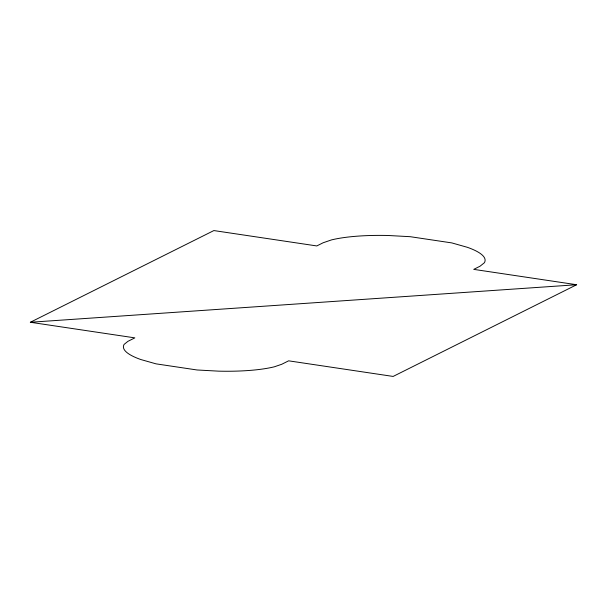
<?xml version="1.0" encoding="UTF-8"?>
<svg xmlns="http://www.w3.org/2000/svg" width="607" height="607" viewBox="0 0 607 607"><rect width="100%" height="100%" fill="white"/><g stroke="black" fill="none" stroke-linecap="round" stroke-linejoin="round"><path stroke-width="0.91" d="M30.35 322.264L213.869 230.569L316.793 245.941L323.136 242.77L331.475 239.909A85.777 19.591 3.3 0 1 388.214 235.493L410.195 236.692L451.805 242.906L467.36 247.307A85.777 19.591 3.3 0 1 484.378 262.74L480.069 266.2L473.726 269.371L576.65 284.736L393.131 376.431L288.628 360.824L281.709 364.283L274.326 366.81A84.259 19.242 3.3 0 1 218.588 371.15L197.1 369.982L156.037 363.851L140.832 359.541A84.259 19.242 3.3 0 1 124.124 344.389L127.94 341.324L134.853 337.864L30.35 322.264L576.65 284.736"/></g></svg>
